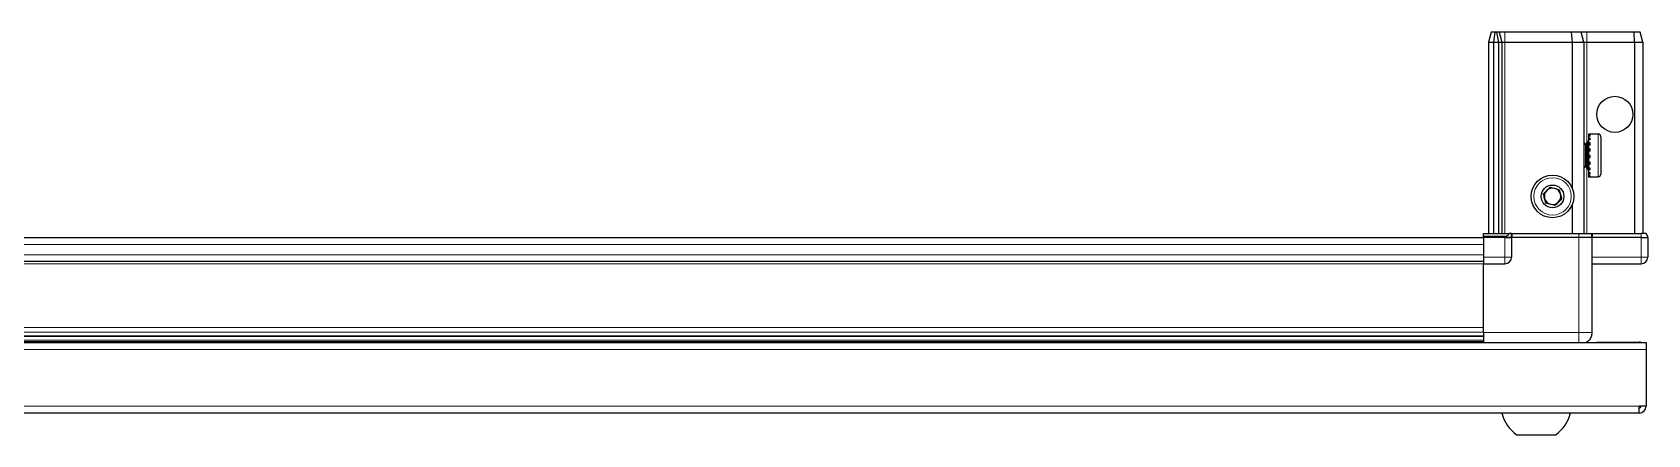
# Model space of a CAD drawing. Header units: millimetres. Extents: x 1415 to 4959, y -388 to 1753.
# Drawn here: x 2078.5 to 2570.8, y -387.6 to -265 of the extents above; entities that cross this region are included whole.
import ezdxf

# ---------------------------------------------------------------- set-up
doc = ezdxf.new("R2010")
doc.units = ezdxf.units.MM

msp = doc.modelspace()

# ---------------------------------------------------------------- linework, layer by layer
at = {"color": 7, "linetype": 'Continuous', "lineweight": 25}
for p, q in [((2523.12, -265.01), (2522.32, -268.01)), ((2524.28, -265.01), (2523.12, -265.01)), ((2524.28, -265.01), (2523.82, -268.01)), ((2524.78, -265.01), (2524.28, -265.01)), ((2524.78, -265.01), (2525.32, -268.01)), ((2525.52, -265.01), (2524.78, -265.01)), ((2525.52, -265.01), (2526.32, -268.01)), ((2527.32, -265.01), (2525.52, -265.01)), ((2547.49, -265.01), (2527.32, -265.01)), ((2547.49, -265.01), (2547.82, -268.01)), ((2550.52, -265.01), (2547.49, -265.01)), ((2551.32, -268.01), (2550.52, -265.01)), ((2552.32, -265.01), (2550.52, -265.01)), ((2566.67, -265.01), (2552.32, -265.01)), ((2566.82, -268.01), (2566.67, -265.01)), ((2568.52, -265.01), (2566.67, -265.01)), ((2569.32, -268.01), (2568.52, -265.01)), ((2522.32, -268.01), (2523.82, -268.01)), ((2522.32, -268.01), (2522.32, -326.31)), ((2523.82, -268.01), (2525.32, -268.01)), ((2523.82, -268.01), (2523.82, -326.31)), ((2525.32, -268.01), (2525.32, -326.31)), ((2525.32, -268.01), (2526.32, -268.01)), ((2526.32, -268.01), (2526.32, -326.31)), ((2526.32, -268.01), (2527.32, -268.01)), ((2527.32, -268.01), (2547.82, -268.01)), ((2547.82, -268.01), (2547.82, -312.51)), ((2547.82, -268.01), (2551.32, -268.01)), ((2551.32, -268.01), (2551.32, -326.31)), ((2551.32, -268.01), (2552.32, -268.01)), ((2552.32, -268.01), (2566.82, -268.01)), ((2566.82, -268.01), (2566.82, -326.31)), ((2566.82, -268.01), (2569.32, -268.01)), ((2569.32, -268.01), (2569.32, -326.31)), ((2551.35, -298.51), (2551.32, -298.51)), ((2551.84, -299.2), (2551.35, -298.51)), ((2551.35, -298.51), (2551.35, -306.51)), ((2552.32, -298.51), (2551.84, -299.2)), ((2551.84, -299.2), (2551.84, -305.82)), ((2552.32, -298.51), (2552.32, -306.51)), ((2552.82, -298.11), (2552.72, -298.11)), ((2552.72, -298.11), (2552.72, -306.91)), ((2555.72, -296.01), (2552.82, -296.01)), ((2553.32, -296.01), (2552.82, -296.01)), ((2552.82, -296.01), (2552.82, -296.06)), ((2552.82, -296.06), (2552.82, -296.35)), ((2553.32, -296.06), (2552.82, -296.06)), ((2553.32, -296.35), (2552.82, -296.35)), ((2552.82, -296.35), (2552.82, -296.62)), ((2553.32, -296.62), (2552.82, -296.62)), ((2552.82, -296.62), (2552.82, -297.29)), ((2553.32, -297.29), (2552.82, -297.29)), ((2552.82, -297.29), (2552.82, -297.76)), ((2552.82, -297.76), (2552.82, -298.73)), ((2553.32, -297.76), (2552.82, -297.76)), ((2553.32, -298.73), (2552.82, -298.73)), ((2552.82, -298.73), (2552.82, -299.36)), ((2552.82, -299.36), (2552.82, -300.55)), ((2553.32, -299.36), (2552.82, -299.36)), ((2553.32, -296.06), (2553.32, -296.01)), ((2553.32, -296.62), (2553.32, -296.35)), ((2553.32, -297.76), (2553.32, -297.29)), ((2553.32, -299.36), (2553.32, -298.73)), ((2556.52, -296.81), (2556.52, -308.21)), ((2553.32, -300.55), (2552.82, -300.55)), ((2552.82, -300.55), (2552.82, -301.19)), ((2553.32, -301.19), (2552.82, -301.19)), ((2552.82, -301.27), (2552.82, -302.56)), ((2553.32, -301.27), (2552.82, -301.27)), ((2553.32, -302.56), (2552.82, -302.56)), ((2553.32, -303.05), (2552.82, -303.05)), ((2552.82, -303.05), (2552.82, -303.3)), ((2552.82, -303.3), (2552.82, -304.57)), ((2553.32, -303.3), (2552.82, -303.3)), ((2553.32, -304.57), (2552.82, -304.57)), ((2552.82, -304.57), (2552.82, -305.26)), ((2552.82, -305.26), (2552.82, -306.38)), ((2553.32, -305.26), (2552.82, -305.26)), ((2553.32, -301.27), (2553.32, -300.55)), ((2553.32, -303.3), (2553.32, -302.56)), ((2553.32, -305.26), (2553.32, -304.57)), ((2551.32, -306.51), (2551.35, -306.51)), ((2551.35, -306.51), (2551.84, -305.82)), ((2551.84, -305.82), (2552.32, -306.51)), ((2552.72, -306.91), (2552.82, -306.91)), ((2553.32, -306.38), (2552.82, -306.38)), ((2552.82, -306.38), (2552.82, -306.94)), ((2552.82, -306.94), (2552.82, -307.8)), ((2553.32, -306.94), (2552.82, -306.94)), ((2553.32, -307.8), (2552.82, -307.8)), ((2552.82, -307.8), (2552.82, -308.2)), ((2552.82, -308.2), (2552.82, -308.71)), ((2553.32, -308.2), (2552.82, -308.2)), ((2553.32, -308.71), (2552.82, -308.71)), ((2552.82, -308.71), (2552.82, -308.89)), ((2552.82, -308.89), (2552.82, -309.01)), ((2553.32, -308.89), (2552.82, -308.89)), ((2552.82, -309.01), (2555.72, -309.01)), ((2553.32, -306.94), (2553.32, -306.38)), ((2553.32, -308.2), (2553.32, -307.8)), ((2553.32, -308.89), (2553.32, -308.71)), ((2547.82, -317.51), (2547.82, -326.31)), ((2520.82, -327.66), (1620.82, -327.66)), ((2520.82, -327.18), (2520.82, -326.31)), ((2520.82, -326.31), (2528.64, -326.31)), ((2527.32, -327.18), (2520.82, -327.18)), ((2520.82, -327.51), (2520.82, -327.18)), ((2527.32, -327.51), (2520.82, -327.51)), ((2520.82, -327.51), (2520.82, -333.51)), ((2527.32, -327.51), (2529.32, -327.51)), ((2529.32, -327.51), (2527.32, -327.51)), ((2529.32, -326.31), (2528.64, -326.31)), ((2529.32, -327.51), (2529.32, -326.31)), ((2529.32, -326.31), (2529.52, -326.31)), ((2529.52, -327.51), (2529.32, -327.51)), ((2529.32, -327.51), (2529.32, -333.51)), ((2529.52, -326.31), (2549.82, -326.31)), ((2549.82, -327.51), (2529.52, -327.51)), ((2549.82, -326.31), (2553.82, -326.31)), ((2553.82, -327.51), (2549.82, -327.51)), ((2553.82, -327.51), (2553.82, -326.31)), ((2553.82, -326.31), (2554.02, -326.31)), ((2554.02, -327.51), (2553.82, -327.51)), ((2553.82, -327.51), (2553.82, -356.51)), ((2554.02, -326.31), (2568.82, -326.31)), ((2568.82, -327.51), (2554.02, -327.51)), ((2570.32, -326.31), (2568.82, -326.31)), ((2568.82, -327.51), (2570.82, -327.51)), ((2570.82, -327.18), (2570.32, -326.31)), ((2570.82, -327.18), (2570.32, -326.31)), ((2570.82, -327.51), (2570.82, -327.18)), ((2570.82, -327.51), (2570.82, -327.18)), ((2570.82, -327.51), (2570.82, -327.51)), ((2570.82, -327.51), (2570.82, -333.51)), ((2520.82, -333.51), (2520.82, -335.51)), ((2520.82, -334.86), (1620.82, -334.86)), ((2520.82, -335.51), (2527.32, -335.51)), ((2520.82, -356.51), (2520.82, -335.51)), ((2553.82, -335.51), (2568.82, -335.51)), ((1620.82, -357.54), (2520.82, -357.54)), ((1620.82, -357.57), (2520.82, -357.57)), ((2494.7, -359.36), (1646.94, -359.36)), ((2489.32, -359.51), (2489.32, -359.36)), ((2489.49, -359.51), (2489.49, -359.36)), ((2489.7, -359.51), (2489.7, -359.36)), ((2490.26, -359.51), (2490.26, -359.36)), ((2490.68, -359.51), (2490.68, -359.36)), ((2491.58, -359.51), (2491.58, -359.36)), ((2492.16, -359.51), (2492.16, -359.36)), ((2493.31, -359.51), (2493.31, -359.36)), ((2494, -359.51), (2494, -359.36)), ((2495.28, -359.36), (2494.7, -359.36)), ((2495.28, -359.51), (2495.28, -359.36)), ((2495.29, -359.36), (2495.28, -359.36)), ((2496.02, -359.36), (2495.29, -359.36)), ((2495.46, -359.51), (2495.46, -359.36)), ((2495.96, -359.51), (2495.96, -359.36)), ((2496.02, -359.51), (2496.02, -359.36)), ((2497.05, -359.36), (2496.02, -359.36)), ((2496.02, -359.36), (2496.02, -359.36)), ((2520.82, -359.36), (2496.94, -359.36)), ((2497.31, -359.51), (2497.31, -359.36)), ((2498.02, -359.51), (2498.02, -359.36)), ((2499.19, -359.51), (2499.19, -359.36)), ((2499.8, -359.51), (2499.8, -359.36)), ((2500.75, -359.51), (2500.75, -359.36)), ((2501.19, -359.51), (2501.19, -359.36)), ((2501.82, -359.51), (2501.82, -359.36)), ((2502.06, -359.51), (2502.06, -359.36)), ((2502.3, -359.51), (2502.3, -359.36)), ((2502.32, -359.51), (2502.32, -359.36)), ((2555.32, -359.41), (2555.32, -359.51)), ((2555.32, -359.41), (2568.22, -359.41)), ((1571.32, -359.51), (2570.32, -359.51)), ((2570.32, -359.51), (2570.32, -361.61)), ((2570.32, -361.61), (2570.32, -378.91)), ((2570.32, -378.91), (2568.22, -378.91)), ((2568.22, -381.01), (2568.22, -378.91)), ((2568.22, -381.01), (1573.42, -381.01)), ((2530.82, -387.61), (2542.82, -387.61))]:
    msp.add_line(p, q, dxfattribs=at)
at = {"color": 8, "linetype": 'Continuous', "lineweight": 18}
for p, q in [((2527.32, -265.01), (2527.32, -268.01)), ((2552.32, -268.01), (2552.32, -265.01)), ((2527.32, -268.01), (2527.32, -326.31)), ((2552.32, -268.01), (2552.32, -298.51)), ((2555.72, -296.01), (2555.72, -309.01)), ((2552.32, -306.51), (2552.32, -326.31)), ((2520.82, -329.66), (1620.82, -329.66)), ((2527.32, -327.51), (2527.32, -327.18)), ((2527.32, -327.51), (2527.32, -333.51)), ((2529.52, -326.31), (2529.52, -327.51)), ((2549.82, -327.51), (2549.82, -326.31)), ((2549.82, -327.51), (2549.82, -356.51)), ((2554.02, -326.31), (2554.02, -327.51)), ((2568.82, -327.51), (2568.82, -326.31)), ((2568.82, -327.51), (2568.82, -333.51)), ((2520.82, -332.86), (1620.82, -332.86)), ((2527.32, -333.51), (2520.82, -333.51)), ((2529.32, -333.51), (2527.32, -333.51)), ((2527.32, -333.51), (2527.32, -335.51)), ((2568.82, -333.51), (2553.82, -333.51)), ((2570.82, -333.51), (2568.82, -333.51)), ((2568.82, -335.51), (2568.82, -333.51)), ((2520.82, -335.51), (1620.82, -335.51)), ((1620.82, -354.92), (2520.82, -354.92)), ((2520.82, -356.33), (1620.82, -356.33)), ((1620.82, -358.78), (2520.82, -358.78)), ((2549.82, -356.51), (2520.82, -356.51)), ((2568.22, -359.51), (2568.22, -359.41)), ((2570.32, -361.61), (1571.32, -361.61)), ((2568.22, -378.91), (1573.42, -378.91))]:
    msp.add_line(p, q, dxfattribs=at)
at = {"color": 7, "linetype": 'Continuous', "lineweight": 25, "flags": 128}
msp.add_lwpolyline([(2568.86, -359.51), (2568.63, -359.45), (2568.22, -359.41)], dxfattribs=at)
at = {"color": 7, "linetype": 'Continuous', "lineweight": 25}
for centre, radius in [((2560.82, -290.01), 5.5), ((2541.82, -315.01), 6.5), ((2541.82, -315.01), 3.46)]:
    msp.add_circle(centre, radius, dxfattribs=at)
at = {"color": 8, "linetype": 'Continuous', "lineweight": 18}
msp.add_circle((2541.82, -315.01), 5.7, dxfattribs=at)
at = {"color": 7, "linetype": 'Continuous', "lineweight": 25}
for centre, radius, start, end in [((2552.32, -298.11), 0.4, 270, 0), ((2555.72, -296.81), 0.8, 0, 90), ((2552.32, -306.91), 0.4, 360, 90), ((2555.72, -308.21), 0.8, 270, 360), ((2541.82, -315.01), 2.5, 134.6767, 194.6767), ((2541.82, -315.01), 2.5, 74.6767, 134.6767), ((2541.82, -315.01), 2.5, 14.6767, 74.6767), ((2541.82, -315.01), 2.5, 314.6767, 14.6767), ((2541.82, -315.01), 2.5, 194.6767, 254.6767), ((2541.82, -315.01), 2.5, 254.6767, 314.6767), ((2527.32, -333.51), 2, 270, 0), ((2568.82, -333.51), 2, 270, 0), ((2568.22, -378.91), 2.1, 270, 0), ((2568.22, -378.91), 0.6, 270, 0), ((2537.84, -377.99), 11.91, 194.7004, 233.8734), ((2535.8, -377.99), 11.91, 306.1266, 345.2996)]:
    msp.add_arc(centre, radius, start, end, dxfattribs=at)
msp.add_ellipse((2527.32, -323.72), major_axis=(0, 3.46), ratio=0.57735, start_param=3.141593, end_param=3.864327, dxfattribs=at)
for points, knots in [([(2539.04, -314.25), (2539.4, -313.89), (2540.09, -313.21), (2540.77, -312.54), (2541.09, -312.22)], [0, 0, 0, 0, 0.534686, 1, 1, 1, 1]), ([(2539.77, -317.04), (2539.68, -316.71), (2539.47, -315.91), (2539.22, -314.95), (2539.07, -314.37), (2539.04, -314.25)], [0, 0, 0, 0, 0.362901, 0.866875, 1, 1, 1, 1]), ([(2541.09, -312.22), (2541.59, -312.36), (2542.52, -312.61), (2543.44, -312.87), (2543.87, -312.98)], [0, 0, 0, 0, 0.534686, 1, 1, 1, 1]), ([(2543.87, -312.98), (2543.9, -313.11), (2544.06, -313.68), (2544.31, -314.65), (2544.52, -315.44), (2544.6, -315.78)], [0, 0, 0, 0, 0.133125, 0.637099, 1, 1, 1, 1]), ([(2542.55, -317.81), (2542.05, -317.67), (2541.12, -317.42), (2540.2, -317.16), (2539.77, -317.04)], [0, 0, 0, 0, 0.534686, 1, 1, 1, 1]), ([(2544.6, -315.78), (2544.24, -316.14), (2543.55, -316.82), (2542.87, -317.49), (2542.55, -317.81)], [0, 0, 0, 0, 0.534686, 1, 1, 1, 1]), ([(2520.82, -356.51), (2520.82, -356.91), (2520.82, -357.7), (2520.82, -358.72), (2520.82, -359.35), (2520.82, -359.5), (2520.82, -359.51)], [0, 0, 0, 0, 0.32552, 0.65104, 0.97656, 1, 1, 1, 1]), ([(2553.82, -356.51), (2553.77, -356.95), (2553.7, -357.63), (2553.27, -358.45), (2552.81, -359), (2552.41, -359.36), (2552.14, -359.49), (2552.1, -359.51)], [0, 0, 0, 0, 0.363018, 0.558438, 0.758004, 0.95757, 1, 1, 1, 1])]:
    msp.add_open_spline(points, degree=3, knots=knots, dxfattribs=at)
at = {"color": 8, "linetype": 'Continuous', "lineweight": 18}
msp.add_open_spline([(2549.82, -356.51), (2549.82, -356.95), (2549.82, -357.63), (2549.82, -358.45), (2549.82, -359), (2549.82, -359.36), (2549.82, -359.49), (2549.82, -359.51)], degree=3, knots=[0, 0, 0, 0, 0.3630185, 0.5584377, 0.7580039, 0.9575702, 1, 1, 1, 1], dxfattribs=at)
msp.add_open_spline([(2553.82, -356.51), (2553.76, -356.51), (2553.64, -356.51), (2552.71, -356.51), (2551.39, -356.51), (2550.34, -356.51), (2549.82, -356.51)], degree=3, dxfattribs=at)

doc.saveas('drawing.dxf')
